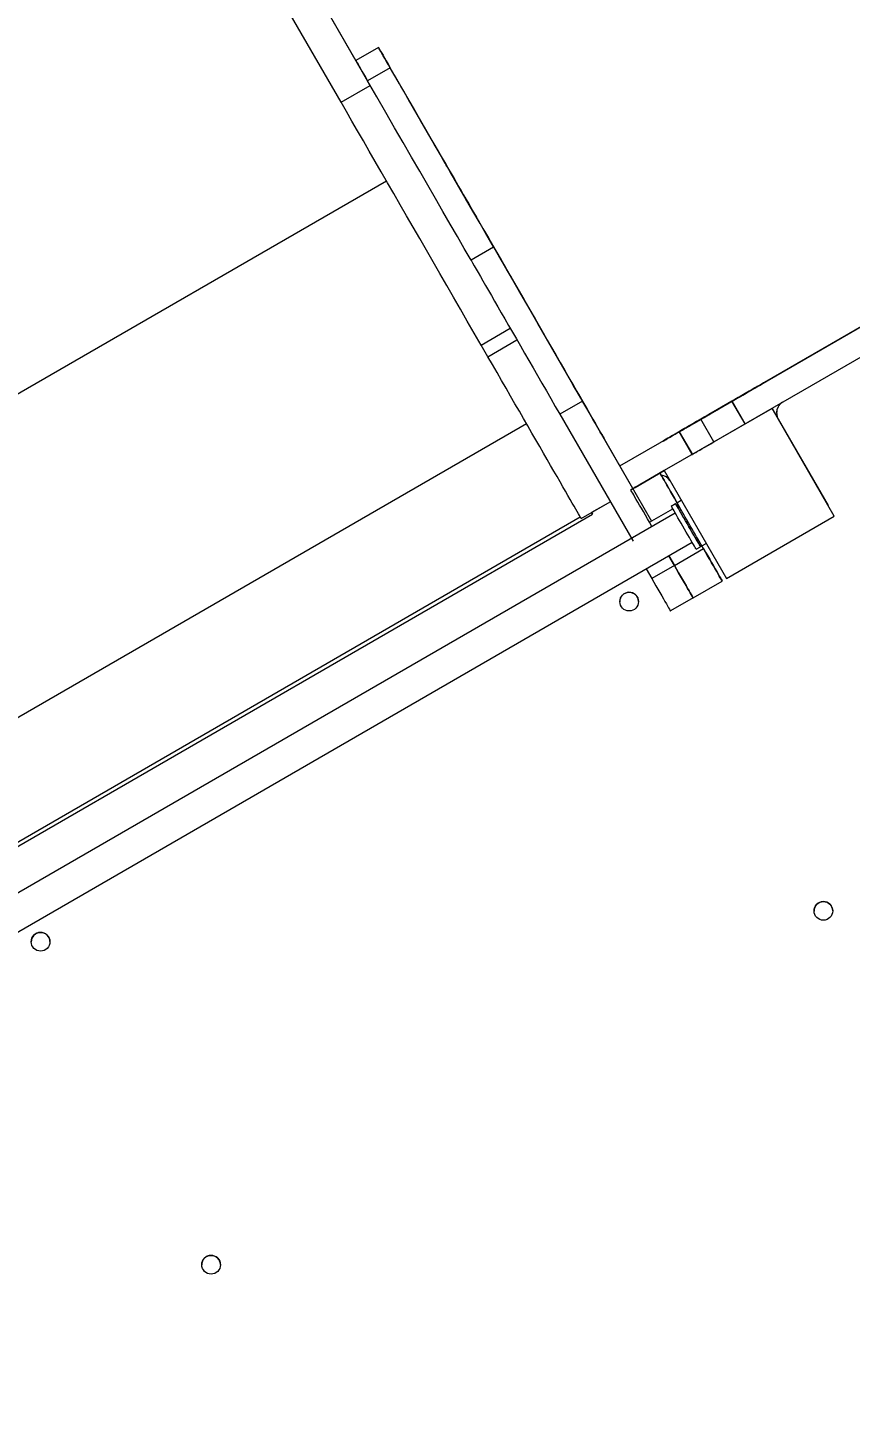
# Model space of a CAD drawing. Header units: millimetres. Extents: x -11024 to 8278, y -7837 to 5770.
# Drawn here: x -6097 to -5436, y -134 to 969 of the extents above; entities that cross this region are included whole.
import ezdxf

# ---------------------------------------------------------------- set-up
doc = ezdxf.new("R2010")
doc.units = ezdxf.units.MM
for name, color, linetype in [('DIKOM_ОБЪЕКТ', 7, 'Continuous'), ('DIKOM_РАЗМЕР_ЗОНА', 7, 'Continuous'), ('DIKOM_РАЗМЕР_ОБЪЕКТА', 7, 'Continuous')]:
    doc.layers.add(name, color=color, linetype=linetype)
doc.styles.add('style1', font='arial.ttf', dxfattribs={"width": 0.8})
doc.dimstyles.new('1-50', dxfattribs={"dimtxt": 300, "dimasz": 200, "dimexe": 100, "dimexo": 0, "dimgap": 100, "dimtad": 1, "dimtxsty": 'style1', "dimcen": 200, "dimclrd": 7, "dimclre": 7, "dimclrt": 7, "dimadec": 1, "dimazin": 2, "dimtfac": 1, "dimtmove": 0, "dimatfit": 2, "dimfxl": 0, "dimlwd": 25, "dimlwe": 18, "dimarcsym": 0})

# ---------------------------------------------------------------- blocks, each defined once
blk = doc.blocks.new('*D9')
at = {"layer": 'Defpoints', "color": 0, "transparency": 16777216}
for p in [(3740.7, 3707.5), (-8191.6, -3797.3), (-1076.1, -3797.3)]:
    blk.add_point(p, dxfattribs=at)
at = {"layer": 'DIKOM_РАЗМЕР_ОБЪЕКТА', "color": 7, "lineweight": 18, "transparency": 16777216}
for p, q in [((3740.7, 3707.5), (-8291.6, 3707.5)), ((-1076.1, -3797.3), (-8291.6, -3797.3))]:
    blk.add_line(p, q, dxfattribs=at)
at = {"layer": 'DIKOM_РАЗМЕР_ОБЪЕКТА', "color": 7, "lineweight": 25, "transparency": 16777216}
blk.add_line((-8191.6, 3507.5), (-8191.6, -3597.3), dxfattribs=at)
at = {"layer": 'DIKOM_РАЗМЕР_ОБЪЕКТА', "color": 7, "transparency": 16777216}
for points in [[(-8224.9, 3507.5), (-8158.2, 3507.5), (-8191.6, 3707.5)], [(-8224.9, -3597.3), (-8158.2, -3597.3), (-8191.6, -3797.3)]]:
    blk.add_solid(points, dxfattribs=at)
at = {"layer": 'DIKOM_РАЗМЕР_ОБЪЕКТА', "color": 7, "transparency": 16777216, "insert": (-8444.7, -44.9), "char_height": 300, "attachment_point": 5, "rotation": 90, "style": 'style1'}
blk.add_mtext('7500', dxfattribs=at)
blk = doc.blocks.new('*D11')
at = {"layer": 'Defpoints', "color": 0, "transparency": 16777216}
for p in [(3316.1, 5770.1), (-10574.2, -5797.3), (-1580.1, -5797.3)]:
    blk.add_point(p, dxfattribs=at)
at = {"layer": 'DIKOM_РАЗМЕР_ЗОНА', "color": 7, "lineweight": 18, "transparency": 16777216}
for p, q in [((3316.1, 5770.1), (-10674.2, 5770.1)), ((-1580.1, -5797.3), (-10674.2, -5797.3))]:
    blk.add_line(p, q, dxfattribs=at)
at = {"layer": 'DIKOM_РАЗМЕР_ЗОНА', "color": 7, "lineweight": 25, "transparency": 16777216}
blk.add_line((-10574.2, 5570.1), (-10574.2, -5597.3), dxfattribs=at)
at = {"layer": 'DIKOM_РАЗМЕР_ЗОНА', "color": 7, "transparency": 16777216}
for points in [[(-10607.5, 5570.1), (-10540.8, 5570.1), (-10574.2, 5770.1)], [(-10607.5, -5597.3), (-10540.8, -5597.3), (-10574.2, -5797.3)]]:
    blk.add_solid(points, dxfattribs=at)
at = {"layer": 'DIKOM_РАЗМЕР_ЗОНА', "color": 7, "transparency": 16777216, "insert": (-10827.3, -173), "char_height": 300, "attachment_point": 5, "rotation": 90, "style": 'style1'}
blk.add_mtext('11500', dxfattribs=at)

msp = doc.modelspace()

# ---------------------------------------------------------------- linework, layer by layer
at = {"layer": 'DIKOM_ОБЪЕКТ', "color": 7, "linetype": 'Continuous', "lineweight": 15}
for p, q in [((-5821.646, 922.291), (-6460.914, 2029.611)), ((-5845.028, 908.791), (-6484.297, 2016.111)), ((-5833.187, 942.306), (-6347.909, 1833.891)), ((-5815.008, 952.801), (-5833.195, 942.301)), ((-5556.054, 654.381), (-5063.286, 938.881)), ((-5805.577, 936.462), (-5823.764, 925.962)), ((-5845.028, 908.791), (-5821.646, 922.291)), ((-5545.554, 636.195), (-5052.786, 920.695)), ((-5755.312, 849.406), (-5755.315, 849.405)), ((-6281.483, 572.766), (-5808.64, 845.762)), ((-5731.256, 807.733), (-5736.333, 816.527)), ((-5735.198, 814.567), (-5735.201, 814.566)), ((-5722.503, 792.544), (-5740.69, 782.044)), ((-5360.796, 767.118), (-5505.097, 683.805)), ((-5686.944, 730.987), (-5659.829, 684.023)), ((-5610.548, 598.67), (-5686.938, 730.981)), ((-5659.828, 684.015), (-5686.21, 729.711)), ((-5732.54, 713.95), (-5709.169, 727.443)), ((-5727.123, 704.568), (-5703.752, 718.061)), ((-5727.123, 704.568), (-5732.54, 713.95)), ((-5659.829, 684.023), (-5659.832, 684.022)), ((-5505.097, 683.805), (-5505.09, 683.809)), ((-5505.097, 683.805), (-5505.097, 683.805)), ((-5505.08, 683.815), (-5505.063, 683.824)), ((-5505.08, 683.814), (-5505.08, 683.815)), ((-5505.053, 683.83), (-5505.036, 683.839)), ((-5505.053, 683.829), (-5505.053, 683.83)), ((-5505.026, 683.845), (-5505.013, 683.851)), ((-5505.026, 683.844), (-5505.026, 683.845)), ((-5518.086, 676.306), (-5518.081, 676.309)), ((-5518.081, 676.309), (-5518.081, 676.309)), ((-5518.071, 676.315), (-5518.053, 676.324)), ((-5518.043, 676.33), (-5518.026, 676.339)), ((-5518.026, 676.339), (-5518.026, 676.339)), ((-5518.016, 676.345), (-5518.003, 676.352)), ((-5651.127, 668.91), (-5669.314, 658.41)), ((-5651.127, 668.91), (-5595.555, 572.656)), ((-5621.05, 616.86), (-5535.408, 666.305)), ((-5498.832, 663.117), (-5585.435, 613.117)), ((-5539.723, 663.814), (-5556.301, 654.242)), ((-5539.696, 663.829), (-5556.247, 654.273)), ((-5539.668, 663.844), (-5556.192, 654.304)), ((-5531.069, 668.81), (-5547.65, 659.237)), ((-5531.042, 668.825), (-5547.595, 659.268)), ((-5531.015, 668.84), (-5547.541, 659.299)), ((-5530.992, 668.853), (-5547.496, 659.324)), ((-5539.723, 663.814), (-5531.063, 668.814)), ((-5539.696, 663.829), (-5531.036, 668.829)), ((-5539.668, 663.844), (-5531.009, 668.844)), ((-5520.563, 650.627), (-5531.063, 668.814)), ((-5520.535, 650.642), (-5531.036, 668.829)), ((-5520.508, 650.657), (-5531.009, 668.844)), ((-5498.832, 663.117), (-5498.833, 663.169)), ((-5448.832, 576.514), (-5498.832, 663.117)), ((-5494.298, 655.423), (-5498.786, 663.197)), ((-6168.994, 377.925), (-5696.15, 650.921)), ((-5669.314, 658.41), (-5610.484, 556.514)), ((-5556.31, 654.237), (-5547.65, 659.237)), ((-5556.256, 654.268), (-5547.595, 659.268)), ((-5556.202, 654.298), (-5547.541, 659.299)), ((-5545.554, 636.195), (-5556.054, 654.381)), ((-5495.171, 659.309), (-5495.171, 659.308)), ((-5493.833, 654.514), (-5453.833, 585.232)), ((-5562.978, 626.144), (-5573.475, 644.325)), ((-5573.376, 644.381), (-5562.877, 626.194)), ((-5562.962, 626.145), (-5562.877, 626.194)), ((-5594.096, 608.176), (-5612.284, 597.675)), ((-5612.283, 597.672), (-5588.9, 611.172)), ((-5594.096, 608.174), (-5612.283, 597.674)), ((-5612.282, 597.631), (-5588.899, 611.131)), ((-5585.436, 613.179), (-5608.819, 599.679)), ((-5608.819, 599.676), (-5585.436, 613.176)), ((-5604.087, 602.411), (-5585.436, 613.179)), ((-5594.096, 608.176), (-5593.882, 608.296)), ((-5593.928, 608.269), (-5594.096, 608.174)), ((-5594.096, 608.174), (-5594.096, 608.176)), ((-5588.9, 611.172), (-5588.899, 611.131)), ((-5585.436, 613.179), (-5585.436, 613.18)), ((-5585.435, 613.117), (-5585.436, 613.18)), ((-5585.436, 613.176), (-5585.436, 613.179)), ((-5585.435, 613.117), (-5535.435, 526.514)), ((-5612.284, 597.675), (-5608.819, 599.676)), ((-5612.283, 597.672), (-5612.282, 597.631)), ((-5608.819, 599.676), (-5608.819, 599.679)), ((-5608.819, 599.676), (-5608.819, 599.679)), ((-5652.125, 574.677), (-5628.759, 588.167)), ((-5628.755, 588.16), (-5643.891, 579.421)), ((-5579.799, 584.715), (-5576.335, 586.715)), ((-5579.799, 584.71), (-5576.335, 586.709)), ((-5579.799, 584.71), (-5579.799, 584.715)), ((-5576.335, 586.709), (-5576.335, 586.715)), ((-5575.207, 587.406), (-5571.745, 589.405)), ((-5575.207, 587.406), (-5575.206, 587.411)), ((-5575.206, 587.411), (-5571.747, 589.408)), ((-5575.047, 584.485), (-5573.902, 585.146)), ((-5576.57, 579.116), (-6171.246, 235.779)), ((-5576.55, 579.082), (-6171.227, 235.745)), ((-6132.452, 295.632), (-5643.148, 578.132)), ((-6125.725, 302.98), (-5652.877, 575.979)), ((-5643.896, 579.428), (-5643.148, 578.132)), ((-5643.148, 578.134), (-5643.895, 579.428)), ((-5643.148, 578.132), (-5643.148, 578.134)), ((-5597.282, 571.648), (-5578.514, 582.484)), ((-5571.958, 581.778), (-5573.103, 581.117)), ((-5535.435, 526.514), (-5448.832, 576.514)), ((-5448.832, 576.514), (-5448.833, 576.572)), ((-5595.337, 568.28), (-5597.282, 571.648)), ((-6157.728, 212.363), (-5563.051, 555.7)), ((-5559.799, 550.068), (-5556.335, 552.068)), ((-5559.604, 557.734), (-5558.458, 558.395)), ((-5556.335, 552.074), (-5556.335, 552.068)), ((-5555.207, 552.765), (-5551.745, 554.764)), ((-5553.901, 550.51), (-5555.204, 552.767)), ((-5577.283, 537.01), (-5581.818, 544.864)), ((-5581.818, 544.864), (-5577.283, 537.01)), ((-5577.283, 537.01), (-5553.901, 550.51)), ((-5600.005, 534.364), (-5595.47, 526.51)), ((-5577.283, 537.01), (-5595.47, 526.51)), ((-5562.283, 511.031), (-5538.901, 524.531)), ((-5538.901, 524.531), (-5538.897, 524.564)), ((-5621.118, 507.836), (-5621.118, 507.836)), ((-5562.283, 511.032), (-5580.47, 500.532)), ((-6093.968, 234.836), (-6093.968, 234.836))]:
    msp.add_line(p, q, dxfattribs=at)
at = {"layer": 'DIKOM_ОБЪЕКТ', "color": 7, "linetype": 'Continuous', "lineweight": 15, "flags": 128}
for points in [[(-5729.92, 805.428), (-5732.297, 809.546), (-5734.782, 813.851), (-5737.367, 818.328), (-5740.042, 822.961), (-5742.798, 827.735), (-5745.625, 832.632), (-5748.514, 837.636), (-5751.455, 842.73), (-5754.437, 847.895), (-5757.449, 853.114), (-5760.483, 858.368), (-5763.527, 863.64), (-5766.57, 868.91), (-5769.602, 874.162), (-5772.612, 879.376), (-5775.59, 884.534), (-5778.526, 889.618), (-5781.409, 894.611), (-5784.229, 899.496), (-5786.976, 904.254), (-5789.642, 908.871), (-5792.216, 913.33), (-5794.69, 917.614), (-5797.055, 921.71), (-5799.303, 925.604), (-5801.426, 929.281), (-5803.417, 932.729), (-5805.269, 935.935), (-5806.974, 938.89), (-5808.529, 941.582), (-5809.926, 944.002), (-5811.162, 946.141), (-5812.231, 947.993), (-5813.131, 949.551), (-5813.857, 950.809), (-5814.409, 951.763), (-5814.782, 952.41), (-5814.977, 952.748), (-5814.993, 952.775), (-5814.83, 952.491), (-5814.487, 951.897), (-5813.967, 950.995), (-5813.27, 949.789), (-5812.401, 948.282), (-5811.361, 946.481), (-5810.154, 944.39), (-5808.784, 942.018), (-5807.257, 939.372), (-5805.577, 936.462)], [(-5833.195, 942.301), (-5833.18, 942.275), (-5833.016, 941.991), (-5832.673, 941.397), (-5832.153, 940.495), (-5831.457, 939.289), (-5830.587, 937.782), (-5829.547, 935.981), (-5828.34, 933.89), (-5826.971, 931.518), (-5825.444, 928.872), (-5823.764, 925.962)], [(-5722.503, 792.544), (-5727.875, 801.85), (-5733.418, 811.454), (-5739.133, 821.355), (-5745.019, 831.553), (-5751.076, 842.045), (-5757.302, 852.832), (-5763.697, 863.911), (-5770.261, 875.282), (-5776.992, 886.943), (-5783.89, 898.892), (-5790.954, 911.13), (-5798.184, 923.653), (-5805.577, 936.462)], [(-5740.69, 782.044), (-5746.061, 791.35), (-5751.604, 800.954), (-5757.32, 810.855), (-5763.206, 821.053), (-5769.263, 831.545), (-5775.489, 842.332), (-5781.884, 853.411), (-5788.448, 864.782), (-5795.179, 876.443), (-5802.077, 888.392), (-5809.141, 900.63), (-5816.37, 913.153), (-5823.764, 925.962)], [(-5732.54, 713.95), (-5738.092, 723.567), (-5743.639, 733.174), (-5749.174, 742.762), (-5754.693, 752.321), (-5760.19, 761.842), (-5765.659, 771.314), (-5771.094, 780.728), (-5776.491, 790.076), (-5781.843, 799.346), (-5787.146, 808.531), (-5792.394, 817.621), (-5797.581, 826.606), (-5802.703, 835.478), (-5807.754, 844.227), (-5812.73, 852.845), (-5817.624, 861.324), (-5822.434, 869.654), (-5827.153, 877.827), (-5831.776, 885.836), (-5836.299, 893.671), (-5840.718, 901.325), (-5845.028, 908.791)], [(-5755.312, 849.406), (-5756.814, 852.007), (-5758.191, 854.392), (-5759.431, 856.538), (-5760.52, 858.425), (-5761.451, 860.036), (-5762.213, 861.356), (-5762.8, 862.372), (-5763.205, 863.075), (-5763.427, 863.458), (-5763.461, 863.517), (-5763.308, 863.253), (-5762.97, 862.667), (-5762.45, 861.765), (-5761.751, 860.555), (-5760.882, 859.049), (-5759.85, 857.261), (-5758.664, 855.208), (-5757.337, 852.908), (-5755.88, 850.384), (-5754.306, 847.658), (-5752.632, 844.757)], [(-5735.198, 814.567), (-5736.942, 817.587), (-5738.754, 820.726), (-5740.618, 823.955), (-5742.517, 827.244), (-5744.433, 830.562), (-5746.348, 833.88), (-5748.246, 837.166), (-5750.108, 840.391), (-5751.917, 843.525), (-5753.658, 846.539), (-5755.312, 849.406)], [(-5752.632, 844.757), (-5750.644, 841.315), (-5748.641, 837.846), (-5746.624, 834.352), (-5744.593, 830.833), (-5742.547, 827.29), (-5740.488, 823.724), (-5738.417, 820.136), (-5736.333, 816.527)], [(-5747.556, 835.964), (-5747.467, 835.81), (-5747.208, 835.362), (-5746.803, 834.659), (-5746.287, 833.765), (-5745.705, 832.758), (-5745.111, 831.728), (-5744.556, 830.767), (-5744.09, 829.96), (-5743.754, 829.378), (-5743.578, 829.074), (-5743.578, 829.074), (-5743.754, 829.379), (-5744.09, 829.96), (-5744.556, 830.768), (-5745.111, 831.729), (-5745.705, 832.759), (-5746.287, 833.765), (-5746.803, 834.66), (-5747.208, 835.362), (-5747.467, 835.81), (-5747.556, 835.964)], [(-5735.198, 814.567), (-5731.106, 807.479), (-5726.93, 800.246), (-5722.679, 792.883), (-5718.361, 785.403), (-5713.984, 777.821), (-5709.555, 770.151), (-5705.085, 762.407), (-5700.579, 754.604), (-5696.049, 746.756), (-5691.501, 738.879), (-5686.944, 730.987)], [(-5731.256, 807.733), (-5726.392, 799.308), (-5721.478, 790.797), (-5716.521, 782.211), (-5711.527, 773.56), (-5706.501, 764.855), (-5701.45, 756.107), (-5696.381, 747.326), (-5691.299, 738.524), (-5686.21, 729.711)], [(-5729.92, 805.428), (-5726.739, 799.919), (-5723.455, 794.231), (-5720.077, 788.38), (-5716.614, 782.381), (-5713.074, 776.25), (-5709.467, 770.002), (-5705.802, 763.653), (-5702.088, 757.221), (-5698.335, 750.72), (-5694.552, 744.169), (-5690.75, 737.583), (-5686.938, 730.981)], [(-5722.503, 792.544), (-5721.305, 790.468), (-5719.942, 788.107), (-5718.418, 785.467), (-5716.736, 782.554), (-5714.901, 779.374), (-5712.916, 775.936), (-5710.786, 772.247), (-5708.517, 768.316), (-5706.113, 764.152), (-5703.581, 759.765), (-5700.925, 755.166), (-5698.153, 750.364), (-5695.271, 745.371), (-5692.285, 740.199), (-5689.203, 734.861), (-5686.032, 729.368), (-5682.778, 723.733), (-5679.451, 717.97), (-5676.058, 712.092), (-5672.605, 706.112), (-5669.103, 700.046), (-5665.559, 693.907), (-5661.98, 687.709), (-5658.377, 681.467), (-5654.756, 675.196), (-5651.127, 668.91)], [(-5740.69, 782.044), (-5739.491, 779.968), (-5738.128, 777.607), (-5736.605, 774.967), (-5734.923, 772.054), (-5733.087, 768.874), (-5731.102, 765.436), (-5728.973, 761.747), (-5726.703, 757.816), (-5724.3, 753.652), (-5721.767, 749.265), (-5719.112, 744.665), (-5716.339, 739.864), (-5713.457, 734.871), (-5710.471, 729.699), (-5707.389, 724.361), (-5704.218, 718.868), (-5700.965, 713.233), (-5697.638, 707.47), (-5694.244, 701.592), (-5690.792, 695.612), (-5687.29, 689.546), (-5683.745, 683.407), (-5680.167, 677.209), (-5676.564, 670.967), (-5672.943, 664.696), (-5669.314, 658.41)], [(-5652.125, 574.677), (-5652.215, 574.833), (-5652.486, 575.301), (-5652.936, 576.081), (-5653.565, 577.17), (-5654.372, 578.567), (-5655.354, 580.267), (-5656.508, 582.266), (-5657.833, 584.56), (-5659.325, 587.144), (-5660.98, 590.01), (-5662.794, 593.152), (-5664.764, 596.562), (-5666.883, 600.233), (-5669.148, 604.156), (-5671.552, 608.32), (-5674.091, 612.716), (-5676.757, 617.333), (-5679.544, 622.161), (-5682.446, 627.187), (-5685.456, 632.399), (-5688.566, 637.786), (-5691.768, 643.333), (-5695.057, 649.028), (-5698.422, 654.857), (-5701.856, 660.805), (-5705.352, 666.859), (-5708.9, 673.004), (-5712.491, 679.225), (-5716.119, 685.507), (-5719.772, 691.835), (-5723.443, 698.194), (-5727.123, 704.568)], [(-5659.828, 684.015), (-5657.962, 680.783), (-5656.113, 677.58), (-5654.297, 674.435), (-5652.531, 671.377), (-5650.832, 668.433), (-5649.214, 665.63), (-5647.692, 662.994), (-5646.28, 660.549), (-5644.99, 658.316), (-5643.835, 656.316), (-5642.825, 654.567), (-5641.969, 653.084), (-5641.275, 651.881), (-5640.748, 650.97), (-5640.395, 650.358), (-5640.217, 650.051), (-5640.217, 650.051), (-5640.395, 650.359), (-5640.749, 650.972), (-5641.275, 651.884), (-5641.97, 653.087), (-5642.826, 654.57), (-5643.836, 656.32), (-5644.991, 658.321), (-5646.281, 660.555), (-5647.693, 663.001), (-5649.215, 665.637), (-5650.833, 668.44), (-5652.532, 671.384), (-5654.298, 674.442), (-5656.114, 677.587), (-5657.963, 680.791), (-5659.829, 684.023)], [(-5505.09, 683.809), (-5505.253, 683.715), (-5505.741, 683.433), (-5506.547, 682.968), (-5507.662, 682.324), (-5509.071, 681.511), (-5510.757, 680.537), (-5512.698, 679.417), (-5514.871, 678.162), (-5517.247, 676.79), (-5519.797, 675.318), (-5522.488, 673.764), (-5525.288, 672.148), (-5528.16, 670.49), (-5531.069, 668.81)], [(-5531.063, 668.814), (-5528.154, 670.493), (-5525.281, 672.152), (-5522.482, 673.768), (-5519.79, 675.322), (-5517.24, 676.794), (-5514.864, 678.166), (-5512.691, 679.421), (-5510.75, 680.541), (-5509.063, 681.515), (-5507.654, 682.329), (-5506.539, 682.973), (-5505.732, 683.438), (-5505.244, 683.72), (-5505.08, 683.815)], [(-5505.063, 683.824), (-5505.226, 683.73), (-5505.714, 683.448), (-5506.52, 682.983), (-5507.635, 682.339), (-5509.044, 681.526), (-5510.73, 680.552), (-5512.671, 679.431), (-5514.843, 678.177), (-5517.219, 676.805), (-5519.77, 675.333), (-5522.461, 673.779), (-5525.261, 672.163), (-5528.133, 670.505), (-5531.042, 668.825)], [(-5531.036, 668.829), (-5528.127, 670.508), (-5525.254, 672.166), (-5522.455, 673.783), (-5519.763, 675.337), (-5517.213, 676.809), (-5514.836, 678.181), (-5512.664, 679.436), (-5510.722, 680.557), (-5509.036, 681.53), (-5507.626, 682.344), (-5506.512, 682.988), (-5505.705, 683.453), (-5505.216, 683.735), (-5505.053, 683.83)], [(-5505.036, 683.839), (-5505.199, 683.745), (-5505.687, 683.463), (-5506.493, 682.998), (-5507.608, 682.354), (-5509.017, 681.54), (-5510.703, 680.567), (-5512.644, 679.446), (-5514.816, 678.192), (-5517.192, 676.82), (-5519.742, 675.348), (-5522.434, 673.794), (-5525.234, 672.178), (-5528.106, 670.52), (-5531.015, 668.84)], [(-5531.009, 668.844), (-5528.099, 670.523), (-5525.227, 672.181), (-5522.427, 673.798), (-5519.736, 675.352), (-5517.186, 676.824), (-5514.809, 678.196), (-5512.636, 679.45), (-5510.695, 680.571), (-5509.009, 681.545), (-5507.599, 682.359), (-5506.484, 683.003), (-5505.678, 683.468), (-5505.189, 683.75), (-5505.026, 683.845)], [(-5505.013, 683.851), (-5505.176, 683.757), (-5505.664, 683.476), (-5506.471, 683.01), (-5507.585, 682.366), (-5508.994, 681.553), (-5510.68, 680.58), (-5512.621, 679.459), (-5514.794, 678.205), (-5517.17, 676.833), (-5519.719, 675.361), (-5522.411, 673.807), (-5525.211, 672.19), (-5528.083, 670.532), (-5530.992, 668.853)], [(-5539.729, 663.81), (-5537.12, 665.317), (-5534.548, 666.801), (-5532.052, 668.243), (-5529.668, 669.619), (-5527.431, 670.911), (-5525.373, 672.099), (-5523.525, 673.166), (-5521.912, 674.097), (-5520.56, 674.878), (-5519.487, 675.497), (-5518.709, 675.946), (-5518.238, 676.218), (-5518.081, 676.309)], [(-5518.071, 676.315), (-5518.228, 676.223), (-5518.7, 675.951), (-5519.478, 675.502), (-5520.551, 674.883), (-5521.904, 674.102), (-5523.516, 673.171), (-5525.365, 672.103), (-5527.423, 670.915), (-5529.661, 669.623), (-5532.045, 668.246), (-5534.541, 666.805), (-5537.113, 665.32), (-5539.723, 663.814)], [(-5539.702, 663.825), (-5537.093, 665.332), (-5534.521, 666.816), (-5532.025, 668.257), (-5529.641, 669.634), (-5527.404, 670.926), (-5525.346, 672.114), (-5523.497, 673.181), (-5521.885, 674.112), (-5520.532, 674.893), (-5519.46, 675.512), (-5518.682, 675.961), (-5518.211, 676.233), (-5518.053, 676.324)], [(-5518.043, 676.33), (-5518.201, 676.238), (-5518.673, 675.966), (-5519.451, 675.517), (-5520.524, 674.897), (-5521.877, 674.116), (-5523.489, 673.185), (-5525.338, 672.118), (-5527.396, 670.93), (-5529.634, 669.638), (-5532.018, 668.261), (-5534.514, 666.82), (-5537.086, 665.336), (-5539.696, 663.829)], [(-5539.675, 663.84), (-5537.065, 665.347), (-5534.494, 666.831), (-5531.998, 668.272), (-5529.614, 669.649), (-5527.376, 670.941), (-5525.318, 672.129), (-5523.47, 673.196), (-5521.858, 674.127), (-5520.505, 674.908), (-5519.432, 675.527), (-5518.655, 675.976), (-5518.184, 676.248), (-5518.026, 676.339)], [(-5518.016, 676.345), (-5518.174, 676.253), (-5518.646, 675.981), (-5519.424, 675.532), (-5520.497, 674.912), (-5521.849, 674.131), (-5523.462, 673.2), (-5525.311, 672.133), (-5527.369, 670.945), (-5529.607, 669.653), (-5531.991, 668.276), (-5534.487, 666.835), (-5537.059, 665.351), (-5539.668, 663.844)], [(-5535.408, 666.305), (-5532.943, 667.729), (-5530.528, 669.123), (-5528.212, 670.46), (-5526.043, 671.712), (-5524.065, 672.854), (-5522.317, 673.863), (-5520.836, 674.718), (-5519.652, 675.402), (-5518.788, 675.901), (-5518.263, 676.204), (-5518.086, 676.306)], [(-5518.003, 676.352), (-5518.179, 676.25), (-5518.705, 675.947), (-5519.568, 675.448), (-5520.752, 674.764), (-5522.233, 673.91), (-5523.98, 672.901), (-5525.958, 671.759), (-5528.128, 670.506), (-5530.443, 669.17), (-5532.858, 667.775), (-5535.323, 666.352)], [(-5547.52, 659.312), (-5547.367, 659.401), (-5546.919, 659.659), (-5546.216, 660.065), (-5545.322, 660.581), (-5544.316, 661.162), (-5543.286, 661.757), (-5542.325, 662.312), (-5541.517, 662.778), (-5540.935, 663.114), (-5540.631, 663.289), (-5540.631, 663.29), (-5540.935, 663.114), (-5541.517, 662.778), (-5542.324, 662.312), (-5543.285, 661.757), (-5544.315, 661.162), (-5545.322, 660.581), (-5546.216, 660.065), (-5546.919, 659.659), (-5547.366, 659.401), (-5547.52, 659.312)], [(-5547.494, 659.326), (-5547.34, 659.415), (-5546.892, 659.674), (-5546.19, 660.079), (-5545.296, 660.596), (-5544.289, 661.177), (-5543.259, 661.771), (-5542.298, 662.326), (-5541.491, 662.792), (-5540.909, 663.128), (-5540.605, 663.304), (-5540.605, 663.304), (-5540.909, 663.128), (-5541.49, 662.793), (-5542.298, 662.326), (-5543.259, 661.772), (-5544.289, 661.177), (-5545.296, 660.596), (-5546.19, 660.079), (-5546.892, 659.674), (-5547.34, 659.415), (-5547.494, 659.326)], [(-5547.468, 659.341), (-5547.314, 659.43), (-5546.866, 659.688), (-5546.164, 660.094), (-5545.269, 660.61), (-5544.263, 661.191), (-5543.233, 661.786), (-5542.272, 662.341), (-5541.465, 662.807), (-5540.883, 663.143), (-5540.578, 663.318), (-5540.578, 663.318), (-5540.882, 663.143), (-5541.464, 662.807), (-5542.271, 662.341), (-5543.233, 661.786), (-5544.262, 661.191), (-5545.269, 660.61), (-5546.163, 660.094), (-5546.866, 659.688), (-5547.314, 659.43), (-5547.468, 659.341)], [(-5547.429, 659.362), (-5547.275, 659.451), (-5546.827, 659.71), (-5546.125, 660.115), (-5545.231, 660.631), (-5544.224, 661.212), (-5543.195, 661.807), (-5542.233, 662.362), (-5541.426, 662.828), (-5540.844, 663.164), (-5540.54, 663.34), (-5540.54, 663.34), (-5540.844, 663.164), (-5541.426, 662.828), (-5542.233, 662.362), (-5543.194, 661.807), (-5544.224, 661.213), (-5545.23, 660.632), (-5546.125, 660.115), (-5546.827, 659.71), (-5547.275, 659.451), (-5547.429, 659.362)], [(-5547.409, 659.373), (-5547.256, 659.462), (-5546.808, 659.72), (-5546.105, 660.126), (-5545.211, 660.642), (-5544.205, 661.223), (-5543.175, 661.818), (-5542.214, 662.373), (-5541.406, 662.839), (-5540.824, 663.175), (-5540.52, 663.35), (-5540.52, 663.351), (-5540.824, 663.175), (-5541.406, 662.839), (-5542.213, 662.373), (-5543.174, 661.818), (-5544.204, 661.224), (-5545.211, 660.642), (-5546.105, 660.126), (-5546.808, 659.72), (-5547.255, 659.462), (-5547.409, 659.373)], [(-5586.619, 636.738), (-5586.454, 636.834), (-5585.958, 637.12), (-5585.137, 637.594), (-5584, 638.25), (-5582.56, 639.082), (-5580.832, 640.079), (-5578.836, 641.232), (-5576.593, 642.527), (-5574.127, 643.951), (-5571.466, 645.487), (-5568.64, 647.119), (-5565.677, 648.829), (-5562.613, 650.598), (-5559.479, 652.408), (-5556.31, 654.237)], [(-5556.301, 654.242), (-5559.469, 652.413), (-5562.603, 650.604), (-5565.667, 648.835), (-5568.629, 647.125), (-5571.456, 645.493), (-5574.117, 643.956), (-5576.583, 642.533), (-5578.826, 641.237), (-5580.823, 640.084), (-5582.551, 639.087), (-5583.992, 638.255), (-5585.13, 637.598), (-5585.951, 637.124), (-5586.448, 636.837), (-5586.614, 636.741)], [(-5586.565, 636.769), (-5586.399, 636.865), (-5585.903, 637.151), (-5585.082, 637.625), (-5583.946, 638.281), (-5582.506, 639.112), (-5580.778, 640.11), (-5578.781, 641.263), (-5576.538, 642.558), (-5574.073, 643.981), (-5571.412, 645.517), (-5568.585, 647.15), (-5565.623, 648.86), (-5562.558, 650.629), (-5559.425, 652.438), (-5556.256, 654.268)], [(-5556.247, 654.273), (-5559.415, 652.444), (-5562.548, 650.635), (-5565.613, 648.865), (-5568.575, 647.155), (-5571.402, 645.523), (-5574.063, 643.987), (-5576.528, 642.563), (-5578.772, 641.268), (-5580.769, 640.115), (-5582.497, 639.117), (-5583.937, 638.286), (-5585.075, 637.629), (-5585.896, 637.155), (-5586.393, 636.868), (-5586.56, 636.772)], [(-5586.51, 636.8), (-5586.345, 636.895), (-5585.849, 637.181), (-5585.028, 637.655), (-5583.891, 638.312), (-5582.451, 639.143), (-5580.724, 640.141), (-5578.727, 641.293), (-5576.484, 642.588), (-5574.018, 644.012), (-5571.358, 645.548), (-5568.53, 647.18), (-5565.569, 648.89), (-5562.504, 650.66), (-5559.37, 652.469), (-5556.202, 654.298)], [(-5556.192, 654.304), (-5559.36, 652.474), (-5562.494, 650.665), (-5565.559, 648.896), (-5568.52, 647.186), (-5571.348, 645.554), (-5574.008, 644.018), (-5576.474, 642.594), (-5578.718, 641.299), (-5580.715, 640.146), (-5582.443, 639.148), (-5583.883, 638.316), (-5585.02, 637.66), (-5585.842, 637.185), (-5586.339, 636.898), (-5586.505, 636.802)], [(-5547.65, 659.237), (-5550.559, 657.558), (-5553.431, 655.899), (-5556.231, 654.283), (-5558.923, 652.729), (-5561.473, 651.257), (-5563.849, 649.885), (-5566.021, 648.63), (-5567.962, 647.51), (-5569.648, 646.536), (-5571.057, 645.723), (-5572.172, 645.079), (-5572.978, 644.614), (-5573.466, 644.332), (-5573.629, 644.238)], [(-5573.624, 644.241), (-5573.46, 644.336), (-5572.972, 644.618), (-5572.165, 645.084), (-5571.05, 645.727), (-5569.64, 646.541), (-5567.954, 647.515), (-5566.012, 648.636), (-5563.84, 649.89), (-5561.463, 651.262), (-5558.914, 652.734), (-5556.222, 654.288), (-5553.422, 655.905), (-5550.55, 657.563), (-5547.641, 659.242)], [(-5547.595, 659.268), (-5550.505, 657.588), (-5553.377, 655.93), (-5556.176, 654.314), (-5558.868, 652.759), (-5561.418, 651.287), (-5563.794, 649.915), (-5565.967, 648.661), (-5567.908, 647.54), (-5569.594, 646.567), (-5571.003, 645.754), (-5572.118, 645.11), (-5572.924, 644.645), (-5573.411, 644.363), (-5573.574, 644.269)], [(-5573.569, 644.272), (-5573.406, 644.366), (-5572.917, 644.648), (-5572.11, 645.114), (-5570.995, 645.758), (-5569.586, 646.572), (-5567.9, 647.545), (-5565.958, 648.666), (-5563.785, 649.921), (-5561.409, 651.293), (-5558.859, 652.765), (-5556.167, 654.319), (-5553.368, 655.935), (-5550.495, 657.593), (-5547.587, 659.273)], [(-5547.541, 659.299), (-5550.45, 657.619), (-5553.323, 655.961), (-5556.122, 654.344), (-5558.814, 652.79), (-5561.364, 651.318), (-5563.74, 649.946), (-5565.913, 648.692), (-5567.854, 647.571), (-5569.539, 646.598), (-5570.948, 645.784), (-5572.063, 645.141), (-5572.87, 644.675), (-5573.357, 644.394), (-5573.52, 644.3)], [(-5573.515, 644.302), (-5573.351, 644.397), (-5572.863, 644.679), (-5572.056, 645.145), (-5570.941, 645.789), (-5569.531, 646.602), (-5567.845, 647.576), (-5565.904, 648.697), (-5563.731, 649.951), (-5561.354, 651.323), (-5558.805, 652.795), (-5556.113, 654.349), (-5553.314, 655.966), (-5550.441, 657.624), (-5547.532, 659.304)], [(-5547.496, 659.324), (-5550.405, 657.644), (-5553.277, 655.986), (-5556.077, 654.37), (-5558.769, 652.816), (-5561.319, 651.343), (-5563.695, 649.971), (-5565.867, 648.717), (-5567.808, 647.597), (-5569.494, 646.623), (-5570.903, 645.81), (-5572.018, 645.166), (-5572.824, 644.701), (-5573.312, 644.419), (-5573.475, 644.325)], [(-5556.054, 654.381), (-5558.519, 652.958), (-5560.934, 651.564), (-5563.249, 650.227), (-5565.419, 648.975), (-5567.397, 647.833), (-5569.145, 646.824), (-5570.626, 645.969), (-5571.81, 645.285), (-5572.674, 644.786), (-5573.2, 644.483), (-5573.376, 644.381)], [(-5547.528, 659.308), (-5547.682, 659.219), (-5548.13, 658.96), (-5548.832, 658.555), (-5549.726, 658.038), (-5550.733, 657.457), (-5551.763, 656.863), (-5552.724, 656.308), (-5553.531, 655.842), (-5554.113, 655.506), (-5554.417, 655.33), (-5554.418, 655.33), (-5554.113, 655.506), (-5553.532, 655.841), (-5552.725, 656.308), (-5551.763, 656.862), (-5550.734, 657.457), (-5549.727, 658.038), (-5548.833, 658.555), (-5548.13, 658.96), (-5547.682, 659.219), (-5547.528, 659.308)], [(-5547.507, 659.319), (-5547.661, 659.231), (-5548.108, 658.972), (-5548.811, 658.566), (-5549.705, 658.05), (-5550.712, 657.469), (-5551.741, 656.875), (-5552.703, 656.319), (-5553.51, 655.853), (-5554.092, 655.518), (-5554.396, 655.342), (-5554.396, 655.342), (-5554.092, 655.517), (-5553.511, 655.853), (-5552.703, 656.319), (-5551.742, 656.874), (-5550.712, 657.469), (-5549.705, 658.05), (-5548.811, 658.566), (-5548.109, 658.972), (-5547.661, 659.231), (-5547.507, 659.319)], [(-5547.479, 659.334), (-5547.633, 659.246), (-5548.081, 658.987), (-5548.784, 658.581), (-5549.678, 658.065), (-5550.685, 657.484), (-5551.714, 656.889), (-5552.676, 656.334), (-5553.483, 655.868), (-5554.065, 655.532), (-5554.369, 655.357), (-5554.369, 655.357), (-5554.065, 655.532), (-5553.483, 655.868), (-5552.676, 656.334), (-5551.715, 656.889), (-5550.685, 657.484), (-5549.678, 658.065), (-5548.784, 658.581), (-5548.082, 658.987), (-5547.633, 659.245), (-5547.479, 659.334)], [(-5547.458, 659.346), (-5547.612, 659.257), (-5548.06, 658.999), (-5548.762, 658.593), (-5549.657, 658.077), (-5550.663, 657.496), (-5551.693, 656.901), (-5552.654, 656.346), (-5553.461, 655.88), (-5554.043, 655.544), (-5554.348, 655.368), (-5554.348, 655.368), (-5554.044, 655.544), (-5553.462, 655.88), (-5552.655, 656.346), (-5551.693, 656.901), (-5550.664, 657.495), (-5549.657, 658.077), (-5548.763, 658.593), (-5548.06, 658.998), (-5547.612, 659.257), (-5547.458, 659.346)], [(-5637.556, 645.444), (-5637.467, 645.29), (-5637.208, 644.842), (-5636.803, 644.14), (-5636.287, 643.246), (-5635.705, 642.239), (-5635.111, 641.209), (-5634.556, 640.248), (-5634.09, 639.441), (-5633.754, 638.859), (-5633.578, 638.555), (-5633.578, 638.555), (-5633.754, 638.859), (-5634.09, 639.441), (-5634.556, 640.248), (-5635.111, 641.21), (-5635.705, 642.239), (-5636.287, 643.246), (-5636.803, 644.14), (-5637.208, 644.843), (-5637.467, 645.291), (-5637.556, 645.444)], [(-5562.877, 626.194), (-5562.7, 626.296), (-5562.174, 626.6), (-5561.31, 627.098), (-5560.126, 627.782), (-5558.645, 628.637), (-5556.897, 629.646), (-5554.919, 630.788), (-5552.749, 632.041), (-5550.434, 633.378), (-5548.019, 634.772), (-5545.554, 636.195)], [(-5588.9, 611.172), (-5588.782, 610.969), (-5588.481, 610.447), (-5588, 609.614), (-5587.344, 608.479), (-5586.524, 607.058), (-5585.547, 605.367), (-5584.427, 603.427), (-5583.177, 601.262), (-5581.813, 598.899), (-5580.351, 596.367), (-5578.81, 593.697), (-5577.207, 590.922), (-5575.565, 588.077), (-5575.187, 587.422)], [(-5575.206, 587.411), (-5575.579, 588.057), (-5577.237, 590.929), (-5578.853, 593.729), (-5580.407, 596.421), (-5581.879, 598.971), (-5583.251, 601.347), (-5584.506, 603.52), (-5585.626, 605.462), (-5586.6, 607.148), (-5587.414, 608.557), (-5588.057, 609.673), (-5588.523, 610.479), (-5588.805, 610.968), (-5588.899, 611.131)], [(-5597.282, 571.648), (-5598.961, 574.557), (-5600.62, 577.429), (-5602.236, 580.229), (-5603.79, 582.921), (-5605.262, 585.471), (-5606.634, 587.847), (-5607.889, 590.02), (-5609.009, 591.962), (-5609.983, 593.648), (-5610.796, 595.057), (-5611.44, 596.173), (-5611.906, 596.979), (-5612.188, 597.468), (-5612.282, 597.631)], [(-5604.087, 602.411), (-5604.746, 602.031), (-5605.623, 601.525), (-5606.634, 600.941), (-5607.688, 600.332), (-5608.686, 599.756), (-5609.536, 599.265), (-5610.159, 598.905), (-5610.498, 598.71), (-5610.521, 598.696), (-5610.226, 598.866), (-5609.641, 599.205), (-5608.819, 599.679)], [(-5559.799, 550.068), (-5559.892, 550.23), (-5560.17, 550.71), (-5560.627, 551.502), (-5561.255, 552.589), (-5562.042, 553.952), (-5562.973, 555.566), (-5564.032, 557.399), (-5565.198, 559.419), (-5566.45, 561.587), (-5567.764, 563.864), (-5569.116, 566.205), (-5570.481, 568.57), (-5571.833, 570.912), (-5573.148, 573.188), (-5574.399, 575.356), (-5575.566, 577.376), (-5576.624, 579.21), (-5577.556, 580.824), (-5578.343, 582.187), (-5578.971, 583.275), (-5579.428, 584.067), (-5579.706, 584.548), (-5579.799, 584.71)], [(-5576.335, 586.715), (-5576.242, 586.554), (-5575.964, 586.073), (-5575.507, 585.282), (-5574.879, 584.194), (-5574.092, 582.831), (-5573.16, 581.218), (-5573.102, 581.117)], [(-5556.335, 552.068), (-5556.428, 552.23), (-5556.706, 552.71), (-5557.163, 553.502), (-5557.791, 554.589), (-5558.578, 555.952), (-5559.509, 557.566), (-5560.568, 559.399), (-5561.734, 561.419), (-5562.986, 563.587), (-5564.3, 565.864), (-5565.652, 568.206), (-5567.017, 570.569), (-5568.369, 572.911), (-5569.683, 575.188), (-5570.936, 577.356), (-5572.101, 579.376), (-5573.16, 581.21), (-5574.092, 582.824), (-5574.879, 584.187), (-5575.507, 585.275), (-5575.964, 586.067), (-5576.242, 586.548), (-5576.335, 586.709)], [(-5555.207, 552.765), (-5555.3, 552.926), (-5555.578, 553.407), (-5556.034, 554.198), (-5556.662, 555.286), (-5557.45, 556.649), (-5558.381, 558.263), (-5559.44, 560.096), (-5560.606, 562.116), (-5561.858, 564.284), (-5563.172, 566.56), (-5564.524, 568.902), (-5565.889, 571.266), (-5567.242, 573.608), (-5568.556, 575.885), (-5569.807, 578.053), (-5570.974, 580.073), (-5572.032, 581.907), (-5572.964, 583.521), (-5573.751, 584.884), (-5574.379, 585.972), (-5574.836, 586.763), (-5575.114, 587.245), (-5575.207, 587.406)], [(-5643.896, 579.428), (-5643.814, 579.287), (-5643.587, 578.893), (-5643.401, 578.57), (-5643.262, 578.33), (-5643.176, 578.182), (-5643.148, 578.132)], [(-5564.335, 565.925), (-5564.423, 566.079), (-5564.682, 566.527), (-5565.088, 567.229), (-5565.604, 568.123), (-5566.185, 569.13), (-5566.78, 570.16), (-5567.335, 571.121), (-5567.801, 571.928), (-5568.137, 572.51), (-5568.312, 572.814), (-5568.312, 572.814), (-5568.137, 572.51), (-5567.801, 571.928), (-5567.335, 571.121), (-5566.78, 570.16), (-5566.185, 569.13), (-5565.604, 568.124), (-5565.088, 567.229), (-5564.682, 566.527), (-5564.423, 566.079), (-5564.335, 565.925)], [(-5559.603, 557.735), (-5559.51, 557.574), (-5558.578, 555.96), (-5557.791, 554.597), (-5557.163, 553.509), (-5556.706, 552.717), (-5556.428, 552.236), (-5556.335, 552.074)], [(-5538.901, 524.531), (-5538.995, 524.694), (-5539.277, 525.182), (-5539.742, 525.989), (-5540.386, 527.103), (-5541.2, 528.512), (-5542.173, 530.198), (-5543.294, 532.139), (-5544.548, 534.312), (-5545.92, 536.688), (-5547.392, 539.237), (-5548.946, 541.929), (-5550.563, 544.728), (-5552.221, 547.601), (-5553.901, 550.51)], [(-5553.897, 550.547), (-5552.217, 547.638), (-5550.559, 544.765), (-5548.942, 541.966), (-5547.388, 539.274), (-5545.916, 536.724), (-5544.544, 534.348), (-5543.29, 532.175), (-5542.169, 530.233), (-5541.196, 528.547), (-5540.382, 527.138), (-5539.738, 526.023), (-5539.273, 525.216), (-5538.991, 524.728), (-5538.897, 524.564)], [(-5562.283, 511.031), (-5562.378, 511.194), (-5562.66, 511.682), (-5563.125, 512.489), (-5563.769, 513.603), (-5564.583, 515.012), (-5565.556, 516.698), (-5566.677, 518.639), (-5567.931, 520.812), (-5569.303, 523.188), (-5570.775, 525.737), (-5572.329, 528.429), (-5573.945, 531.229), (-5575.604, 534.101), (-5577.283, 537.01)], [(-5577.283, 537.01), (-5575.604, 534.101), (-5573.946, 531.229), (-5572.329, 528.429), (-5570.775, 525.738), (-5569.303, 523.188), (-5567.931, 520.812), (-5566.677, 518.64), (-5565.556, 516.698), (-5564.583, 515.013), (-5563.769, 513.604), (-5563.125, 512.489), (-5562.66, 511.682), (-5562.378, 511.195), (-5562.283, 511.032)], [(-5595.47, 526.51), (-5593.79, 523.601), (-5592.132, 520.729), (-5590.516, 517.929), (-5588.962, 515.238), (-5587.489, 512.688), (-5586.118, 510.312), (-5584.863, 508.14), (-5583.742, 506.199), (-5582.769, 504.513), (-5581.956, 503.104), (-5581.312, 501.989), (-5580.846, 501.183), (-5580.564, 500.695), (-5580.47, 500.532)]]:
    msp.add_lwpolyline(points, dxfattribs=at)
at = {"layer": 'DIKOM_ОБЪЕКТ', "color": 7, "linetype": 'Continuous', "lineweight": 15}
for centre in [(-5613.62, 507.99), (-5457.594, 259.745), (-6086.47, 234.99), (-5949.496, -24.255)]:
    msp.add_circle(centre, 7.5, dxfattribs=at)
for centre, radius, start, end in [((-5485.173, 659.514), 10, 121.731108, 210), ((-5485.173, 659.516), 10, 121.934707, 181.18119), ((-5589.096, 599.516), 10, 34.325774, 83.139206), ((-5589.096, 599.514), 10, 34.27801, 83.134799), ((-5613.62, 507.991), 7.5, 1.18119, 181.18119), ((-5457.594, 259.745), 7.5, 1.18119, 181.18119), ((-6086.47, 234.991), 7.5, 1.18119, 181.18119), ((-5949.496, -24.255), 7.5, 1.18119, 181.18119)]:
    msp.add_arc(centre, radius, start, end, dxfattribs=at)

# ---------------------------------------------------------------- dimensions: what is measured, and where the dimension line sits
at = {"layer": 'DIKOM_РАЗМЕР_ЗОНА'}
dim = msp.add_linear_dim(base=(-10574.155, -5797.252), p1=(3316.126, 5770.14), p2=(-1580.087, -5797.252), angle=90, text='11500', dimstyle='1-50', dxfattribs=at)
dim.commit()
dim.dimension.update_dxf_attribs({"geometry": '*D11', "text_midpoint": (-10574.155, -172.992), "dimtype": 160})
at = {"layer": 'DIKOM_РАЗМЕР_ОБЪЕКТА'}
dim = msp.add_linear_dim(base=(-8191.564, -3797.252), p1=(3740.68, 3707.508), p2=(-1076.116, -3797.252), angle=90, text='7500', dimstyle='1-50', dxfattribs=at)
dim.commit()
dim.dimension.update_dxf_attribs({"geometry": '*D9', "text_midpoint": (-8191.564, -44.872), "dimtype": 160})

doc.saveas('drawing.dxf')
